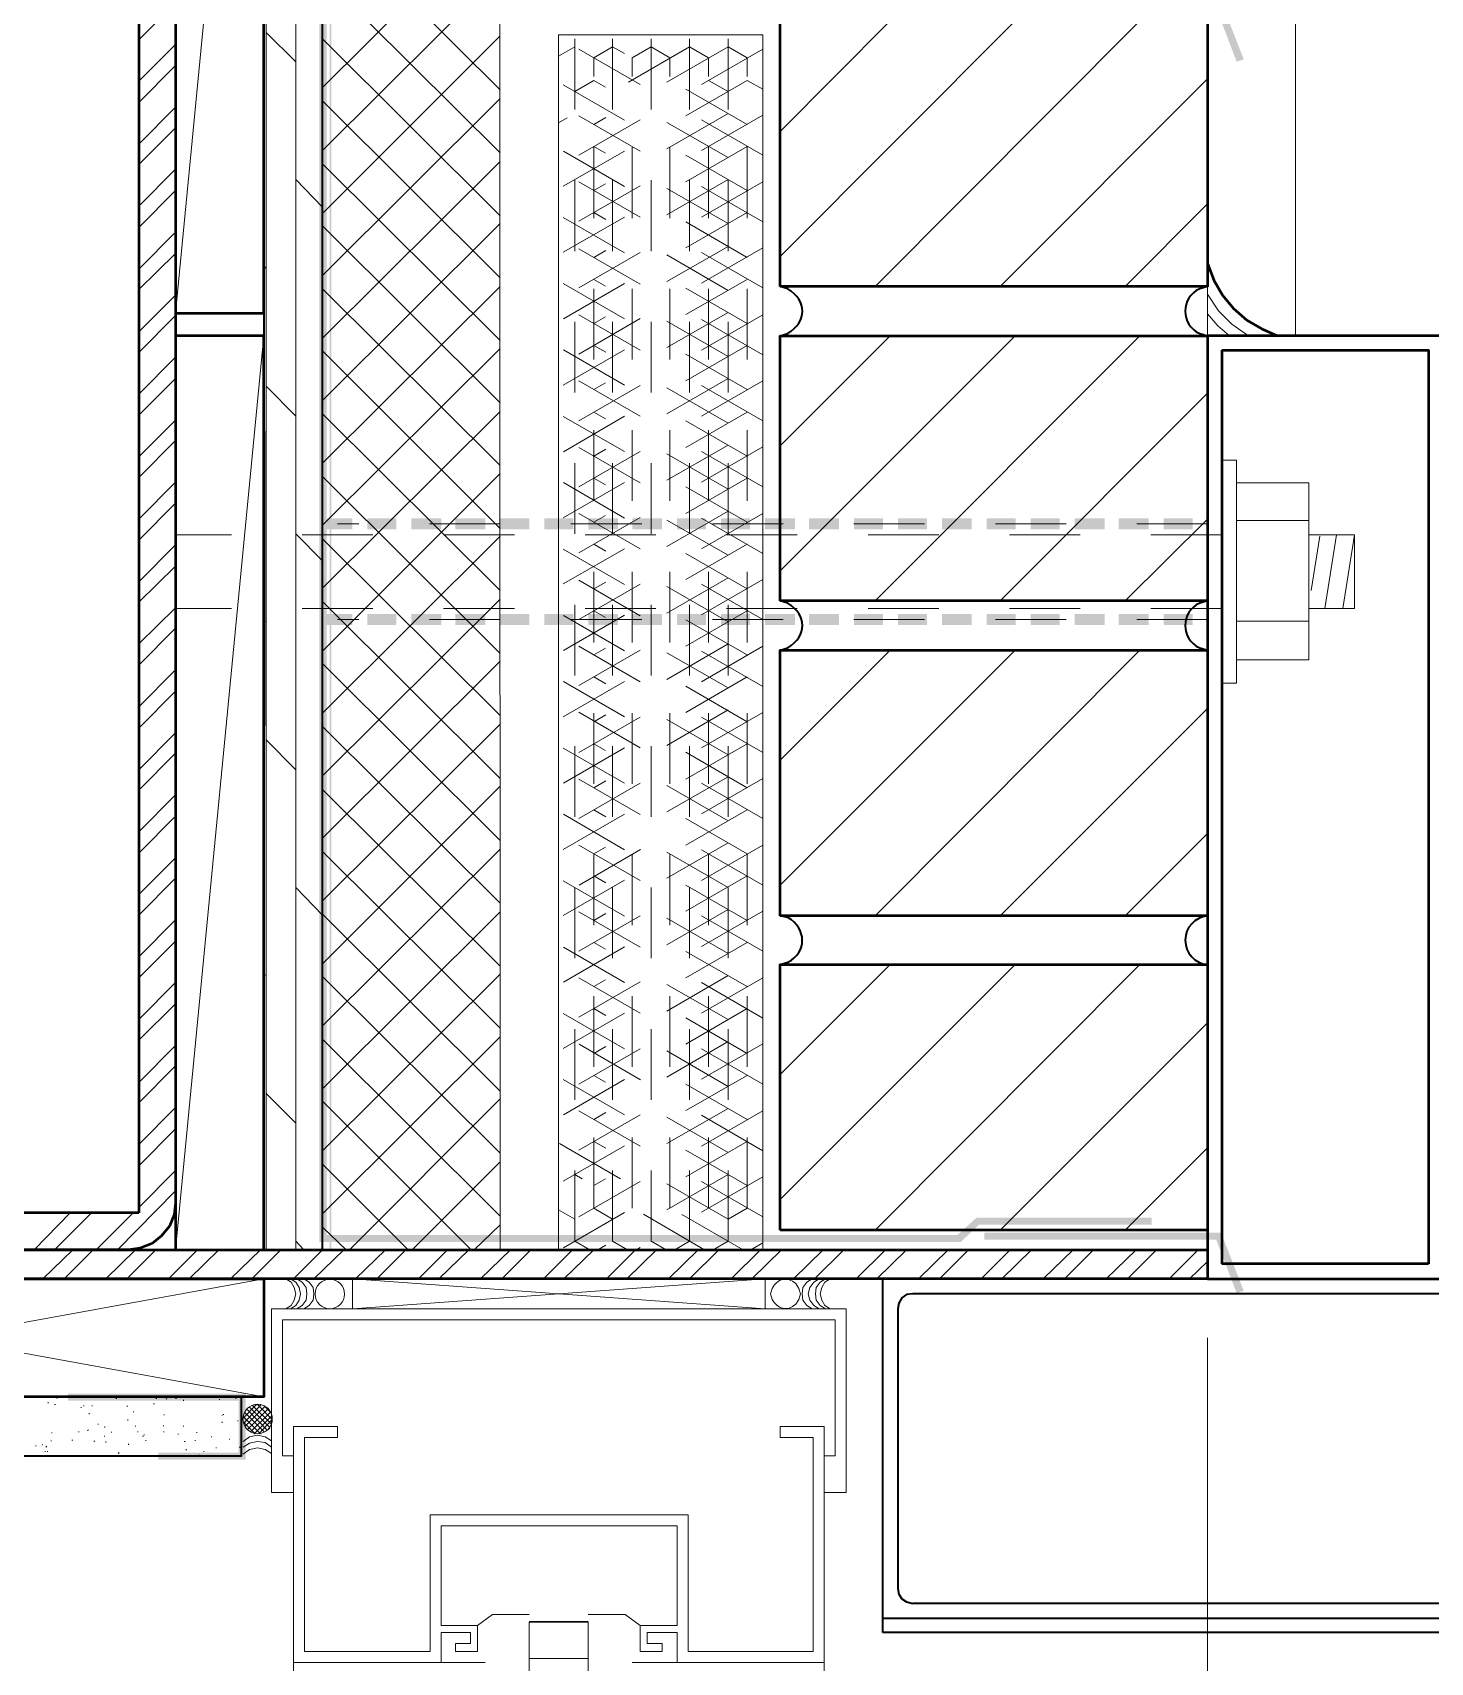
# Model space of a CAD drawing. Header units: inches. Extents: x 5 to 516, y -193 to 129.
# Drawn here: x 83.901 to 85.877, y -168.191 to -165.887 of the extents above; entities that cross this region are included whole.
import ezdxf

# ---------------------------------------------------------------- set-up
doc = ezdxf.new("R2010")
doc.units = ezdxf.units.IN
doc.header["$MEASUREMENT"] = 0
doc.linetypes.add('PDF_IMPORT', pattern=[1, 0.8, -0.2])
doc.layers.add('PDF8_Geometry', color=7, linetype='Continuous')
doc.layers.add('PDF8_Solid Fills', color=7, linetype='Continuous')

msp = doc.modelspace()

# ---------------------------------------------------------------- hatches: boundary and pattern name
at = {"layer": 'PDF8_Solid Fills', "transparency": 33554559}
for points in [[(84.3066262, -165.8557804), (84.3066255, -167.5968932), (85.2132922, -167.5968928), (85.2088485, -167.586892), (84.3166262, -167.5868932), (84.3166262, -165.8557811), (85.2132922, -165.8557811), (85.2088485, -165.8457804), (84.3166255, -165.8457811), (84.3166262, -164.4713358), (84.3066262, -164.4713358), (84.3066262, -165.3913375)], [(84.3210705, -167.6080034), (84.3232927, -167.6080034), (84.3232926, -164.4713364), (84.3210705, -164.4713364)], [(85.247738, -165.8424484), (85.247738, -165.8524484), (85.5744046, -165.8524491), (85.6032938, -165.9280046), (85.6132935, -165.9246706), (85.5810713, -165.8424484)], [(84.311072, -166.5735592), (84.311072, -166.5891147), (84.3532943, -166.5891141), (84.3532943, -166.5735592)], [(84.3744039, -166.5735592), (84.3744039, -166.5891147), (84.415515, -166.5891141), (84.415515, -166.5735592)], [(84.4366259, -166.5735592), (84.4366259, -166.5891147), (84.4788481, -166.5891141), (84.4788481, -166.5735592)], [(84.4988501, -166.5735592), (84.4988501, -166.5891147), (84.5410723, -166.5891141), (84.5410723, -166.5735592)], [(84.562182, -166.5735592), (84.562182, -166.5891147), (84.6032931, -166.5891141), (84.6032931, -166.5735592)], [(84.6244039, -166.5735592), (84.6244039, -166.5891147), (84.6655151, -166.5891141), (84.6655151, -166.5735592)], [(84.6866259, -166.5735592), (84.6866259, -166.5891147), (84.7288481, -166.5891141), (84.7288481, -166.5735592)], [(84.7488501, -166.5735592), (84.7488501, -166.5891147), (84.7910723, -166.5891141), (84.7910723, -166.5735592)], [(84.812182, -166.5735592), (84.812182, -166.5891147), (84.8532931, -166.5891141), (84.8532931, -166.5735592)], [(84.874404, -166.5735592), (84.874404, -166.5891147), (84.9155151, -166.5891141), (84.9155151, -166.5735592)], [(84.9366259, -166.5735592), (84.9366259, -166.5891147), (84.9788481, -166.5891141), (84.9788481, -166.5735592)], [(84.9988501, -166.5735592), (84.9988501, -166.5891147), (85.0410724, -166.5891141), (85.0410724, -166.5735592)], [(85.062182, -166.5735592), (85.062182, -166.5891147), (85.1032931, -166.5891141), (85.1032931, -166.5735592)], [(85.124404, -166.5735592), (85.124404, -166.5891147), (85.1655151, -166.5891141), (85.1655151, -166.5735592)], [(85.1866259, -166.5735592), (85.1866259, -166.5891147), (85.2288482, -166.5891141), (85.2288482, -166.5735592)], [(85.2499601, -166.5735592), (85.2499601, -166.5891147), (85.2910712, -166.5891141), (85.2910712, -166.5735592)], [(85.312182, -166.5735592), (85.312182, -166.5891147), (85.3532932, -166.5891141), (85.3532932, -166.5735592)], [(85.374404, -166.5735592), (85.374404, -166.5891147), (85.4166262, -166.5891141), (85.4166262, -166.5735592)], [(85.436626, -166.5735592), (85.436626, -166.5891147), (85.4788482, -166.5891141), (85.4788482, -166.5735592)], [(85.4999601, -166.5735592), (85.4999601, -166.5891147), (85.5410712, -166.5891141), (85.5410712, -166.5735592)], [(84.311072, -166.709116), (84.311072, -166.7246715), (84.3532943, -166.7246709), (84.3532943, -166.709116)], [(84.3744039, -166.709116), (84.3744039, -166.7246715), (84.415515, -166.7246709), (84.415515, -166.709116)], [(84.4366259, -166.709116), (84.4366259, -166.7246715), (84.4788481, -166.7246709), (84.4788481, -166.709116)], [(84.4988501, -166.709116), (84.4988501, -166.7246715), (84.5410723, -166.7246709), (84.5410723, -166.709116)], [(84.562182, -166.709116), (84.562182, -166.7246715), (84.6032931, -166.7246709), (84.6032931, -166.709116)], [(84.6244039, -166.709116), (84.6244039, -166.7246715), (84.6655151, -166.7246709), (84.6655151, -166.709116)], [(84.6866259, -166.709116), (84.6866259, -166.7246715), (84.7288481, -166.7246709), (84.7288481, -166.709116)], [(84.7488501, -166.709116), (84.7488501, -166.7246715), (84.7910723, -166.7246709), (84.7910723, -166.709116)], [(84.812182, -166.709116), (84.812182, -166.7246715), (84.8532931, -166.7246709), (84.8532931, -166.709116)], [(84.874404, -166.709116), (84.874404, -166.7246715), (84.9155151, -166.7246709), (84.9155151, -166.709116)], [(84.9366259, -166.709116), (84.9366259, -166.7246715), (84.9788481, -166.7246709), (84.9788481, -166.709116)], [(84.9988501, -166.709116), (84.9988501, -166.7246715), (85.0410724, -166.7246709), (85.0410724, -166.709116)], [(85.062182, -166.709116), (85.062182, -166.7246715), (85.1032931, -166.7246709), (85.1032931, -166.709116)], [(85.124404, -166.709116), (85.124404, -166.7246715), (85.1655151, -166.7246709), (85.1655151, -166.709116)], [(85.1866259, -166.709116), (85.1866259, -166.7246715), (85.2288482, -166.7246709), (85.2288482, -166.709116)], [(85.2499601, -166.709116), (85.2499601, -166.7246715), (85.2910712, -166.7246709), (85.2910712, -166.709116)], [(85.312182, -166.709116), (85.312182, -166.7246715), (85.3532932, -166.7246709), (85.3532932, -166.709116)], [(85.374404, -166.709116), (85.374404, -166.7246715), (85.4166262, -166.7246709), (85.4166262, -166.709116)], [(85.436626, -166.709116), (85.436626, -166.7246715), (85.4788482, -166.7246709), (85.4788482, -166.709116)], [(85.4999601, -166.709116), (85.4999601, -166.7246715), (85.5410712, -166.7246709), (85.5410712, -166.709116)], [(85.2088495, -167.586892), (85.213294, -167.596892), (85.2388493, -167.5724483), (85.4832929, -167.5624486), (85.2355162, -167.5624476)], [(85.5810713, -167.58356), (85.5744046, -167.59356), (85.6032938, -167.669114), (85.6132935, -167.6657822)], [(83.9510708, -167.8113364), (83.9510708, -167.8213364), (84.192182, -167.8213371), (84.1921823, -167.8946705), (84.078849, -167.8946697), (84.0788497, -167.9046705), (84.202183, -167.9046697), (84.202182, -167.8113364)]]:
    msp.add_hatch(color=256, dxfattribs=at).paths.add_polyline_path(points)

# ---------------------------------------------------------------- linework, layer by layer
at = {"layer": 'PDF8_Geometry', "lineweight": 35}
for points in [[(84.2277387, -164.4713364), (84.2277387, -167.6080034), (84.311072, -167.6080034), (84.311072, -164.4713364)], [(84.9688484, -166.2491139), (84.9577373, -166.2457805)], [(85.5621821, -166.2457823), (85.551071, -166.2491156)], [(84.9577373, -166.3157805), (84.9688484, -166.3124472)], [(85.551071, -166.3124489), (85.5621821, -166.3157823)], [(84.9688484, -166.6935584), (84.9577373, -166.690225)], [(85.5621821, -166.6902267), (85.551071, -166.6935601)], [(84.9577373, -166.760225), (84.9688484, -166.7568917)], [(85.551071, -166.7568934), (85.5621821, -166.7602267)], [(84.9688484, -167.1380028), (84.9577373, -167.1357806)], [(84.9577373, -167.2046695), (84.9688484, -167.2013362)], [(85.1032926, -168.149114), (85.1032926, -167.649114), (85.8955149, -167.649114), (85.8955149, -167.6702251)], [(85.8955154, -167.6702254), (85.1455154, -167.6702254), (85.1366265, -167.6713365), (85.1299598, -167.6757809), (85.1255154, -167.6835587), (85.1244043, -167.6913365)], [(85.124404, -167.6913368), (85.124404, -168.0868924)], [(85.124404, -168.0868921), (85.1255151, -168.0946698), (85.1299595, -168.1013365), (85.1366262, -168.105781), (85.1455151, -168.1080032)], [(85.8955154, -168.1291146), (85.8955154, -168.1080035), (85.1455154, -168.1080035)], [(88.0932944, -168.1491148), (88.0932944, -168.1291148), (85.103294, -168.1291148)], [(88.0932944, -168.149114), (85.103294, -168.149114)]]:
    msp.add_lwpolyline(points, dxfattribs=at)
at = {"layer": 'PDF8_Geometry', "lineweight": 15}
for points in [[(84.2310708, -167.6080034), (84.2310708, -164.4713364)], [(84.2732935, -167.6080034), (84.2732935, -164.4713364)], [(84.311072, -164.4713364), (84.311072, -167.6080034), (84.5621832, -167.6080034), (84.561072, -164.4713364)], [(84.2277387, -164.9913379), (84.1032942, -166.2835602)], [(84.562182, -165.9680045), (84.3110709, -165.7180044)], [(84.311072, -165.9646701), (84.5621832, -165.7146701)], [(84.311072, -166.0535599), (84.5621832, -165.8035599)], [(84.562182, -166.056892), (84.3110709, -165.806892)], [(84.0510713, -165.8968917), (84.1032935, -165.8446695)], [(84.9577373, -166.0268921), (85.1132929, -165.8702254)], [(84.9577373, -166.2035595), (85.2899596, -165.8702261)], [(85.0921819, -166.2457823), (85.4666264, -165.8702267)], [(84.2732935, -165.9280038), (84.2310713, -165.8868927)], [(84.562182, -166.1457818), (84.3110709, -165.8957818)], [(84.311072, -166.1424475), (84.5621832, -165.8913363)], [(84.0510713, -165.9557816), (84.1032935, -165.9035594)], [(84.6677366, -165.9068924), (84.6444033, -165.9202258)], [(84.7210723, -165.9068924), (84.6944057, -165.922448)], [(84.7755157, -165.9068924), (84.748849, -165.922448)], [(84.8021813, -165.9224474), (84.7755146, -165.9068918)], [(84.8566269, -165.9224474), (84.8299602, -165.9068918)], [(84.9110725, -165.9224474), (84.8844059, -165.9068918)], [(84.0510713, -165.9857815), (84.1032935, -165.9335593)], [(84.6944045, -165.9546694), (84.6677378, -165.970225)], [(84.8844047, -165.9702266), (84.8566269, -165.954671)], [(84.9332938, -165.9668923), (84.9110716, -165.95467)], [(85.2688493, -166.2457823), (85.5621827, -165.9524489)], [(84.562182, -166.2335594), (84.3110709, -165.9835594)], [(84.311072, -166.2302251), (84.5621832, -165.9802251)], [(84.0510713, -166.0446691), (84.1032935, -165.9924469)], [(84.0510713, -166.0735591), (84.1032935, -166.0213369)], [(84.0510713, -166.1324467), (84.1032935, -166.0802245)], [(84.562182, -166.3224469), (84.3110709, -166.0724469)], [(84.311072, -166.3191149), (84.5621832, -166.0691149)], [(84.311072, -166.1335589), (84.2732942, -166.0946701)], [(84.0510713, -166.1624489), (84.1032935, -166.1102267)], [(85.4455145, -166.2457823), (85.5621812, -166.1291156)], [(84.0510713, -166.2213365), (84.1032935, -166.1691143)], [(84.562182, -166.4102245), (84.3110709, -166.1602245)], [(84.311072, -166.4068925), (84.5621832, -166.1568925)], [(84.0510713, -166.2502265), (84.1032935, -166.1991154)], [(84.2310708, -166.2202266), (84.2277374, -166.2168933)], [(84.0510713, -166.3102263), (84.1032935, -166.2580041)], [(84.562182, -166.4991143), (84.3110709, -166.2491143)], [(84.311072, -166.4957823), (84.5621832, -166.2457823)], [(85.5621821, -166.2568929), (85.5777376, -166.2802263), (85.5966265, -166.2991151), (85.6199598, -166.3157818)], [(84.0510713, -166.3391141), (84.1032935, -166.2868918)], [(85.5621821, -166.2846707), (85.5766265, -166.3013374), (85.5932932, -166.3157818)], [(84.2277387, -166.3157805), (84.1032942, -167.6080029)], [(84.311072, -166.5835599), (84.5621832, -166.3335599)], [(84.9577373, -166.4713366), (85.1132929, -166.315781)], [(84.9577373, -166.648004), (85.2899596, -166.3157817)], [(85.0921819, -166.6902267), (85.4666264, -166.3157823)], [(84.0510713, -166.398004), (84.1032935, -166.3457817)], [(84.562182, -166.5880041), (84.3110709, -166.336893)], [(84.0510713, -166.4280039), (84.1032935, -166.3757816)], [(84.2732935, -166.4291138), (84.2310713, -166.3868916)], [(85.2688493, -166.6902267), (85.5621827, -166.3968934)], [(84.562182, -166.6757818), (84.3110709, -166.4257817)], [(84.311072, -166.6724474), (84.5621832, -166.4224474)], [(84.0510713, -166.4868938), (84.1032935, -166.4346715)], [(84.0510713, -166.5157815), (84.1032935, -166.4635592)], [(85.5821835, -166.8068921), (85.6032946, -166.8068921), (85.6032946, -166.4913365), (85.5821835, -166.4913365)], [(84.562182, -166.7646716), (84.3110709, -166.5146715)], [(84.311072, -166.7613372), (84.5621832, -166.5102261)], [(84.0510713, -166.5746714), (84.1032935, -166.5224491)], [(85.6032926, -166.5235601), (85.7055149, -166.5235601)], [(85.7055152, -166.5235601), (85.7055152, -166.7735601)], [(84.0510713, -166.604669), (84.1032935, -166.5524468)], [(85.4455145, -166.6902267), (85.5621812, -166.5746712)], [(85.6032926, -166.5768912), (85.7055149, -166.5768912)], [(84.0510713, -166.6635589), (84.1032935, -166.6113367)], [(84.311072, -166.633559), (84.2732942, -166.5957812)], [(84.562182, -166.8524492), (84.3110709, -166.6024491)], [(84.311072, -166.8491148), (84.5621832, -166.5991148)], [(85.7055152, -166.5968927), (85.7699597, -166.5968927), (85.7055152, -166.5968927)], [(85.7210724, -166.5991148), (85.7088502, -166.6757815)], [(85.7444059, -166.5968927), (85.7277393, -166.7013371)], [(85.7699593, -166.7013374), (85.7699593, -166.5968929), (85.7532926, -166.7013374)], [(85.7532945, -166.7013374), (85.7699611, -166.5968929), (85.7699611, -166.7013374)], [(84.0510713, -166.6924489), (84.1032935, -166.6413378)], [(84.0510713, -166.7513365), (84.1032935, -166.7002254)], [(84.562182, -166.9413367), (84.3110709, -166.6913367)], [(84.311072, -166.9380024), (84.5621832, -166.6880023)], [(85.7055152, -166.7013374), (85.7699597, -166.7013374), (85.7055152, -166.7013374)], [(84.2310708, -166.7202267), (84.2277374, -166.7180044)], [(85.6032926, -166.7191145), (85.7055149, -166.7191145)], [(84.0510713, -166.7813364), (84.1032935, -166.7291142)], [(84.9577373, -166.915781), (85.1132929, -166.7602255)], [(84.9577373, -167.0924485), (85.2899596, -166.7602262)], [(85.0921819, -167.1357812), (85.4666264, -166.7602256)], [(84.0510713, -166.8402263), (84.1032935, -166.7880041)], [(84.562182, -167.0291143), (84.3110709, -166.7791143)], [(84.311072, -167.0257822), (84.5621832, -166.7757822)], [(85.6032926, -166.7735601), (85.7055149, -166.7735601)], [(84.0510713, -166.8702262), (84.1032935, -166.818004)], [(84.311072, -167.1146698), (84.5621832, -166.8646698)], [(85.2688493, -167.1357812), (85.5621827, -166.8424478)], [(84.0510713, -166.9291138), (84.1032935, -166.8768916)], [(84.2732935, -166.9291138), (84.2310713, -166.8868916)], [(84.562182, -167.1180041), (84.3110709, -166.8680041)], [(84.0510713, -166.9580038), (84.1032935, -166.9057816)], [(84.562182, -167.2068916), (84.3110709, -166.9568916)], [(84.311072, -167.2035596), (84.5621832, -166.9524484)], [(84.0510713, -167.0168914), (84.1032935, -166.9646692)], [(84.0510713, -167.0468936), (84.1032935, -166.9946714)], [(85.4455145, -167.1357812), (85.5621812, -167.0191145)], [(84.562182, -167.2946692), (84.3110709, -167.0446692)], [(84.311072, -167.2913372), (84.5621832, -167.0413372)], [(84.0510713, -167.1057812), (84.1032935, -167.053559)], [(84.0510713, -167.1346712), (84.1032935, -167.082449)], [(84.311072, -167.1346712), (84.2732942, -167.0957823)], [(84.0510713, -167.1935588), (84.1032935, -167.1413366)], [(84.562182, -167.383559), (84.3110709, -167.133559)], [(84.311072, -167.380227), (84.5621832, -167.130227)], [(84.0510713, -167.2235588), (84.1032935, -167.1713365)], [(84.9577373, -167.3602255), (85.1132929, -167.20467)], [(84.9577373, -167.5368929), (85.2899596, -167.2046707)], [(85.0921819, -167.5802256), (85.4666264, -167.20467)], [(84.0510713, -167.2824486), (84.1032935, -167.2302264)], [(84.2310708, -167.2202267), (84.2277374, -167.2180045)], [(84.562182, -167.4713366), (84.3110709, -167.2213366)], [(84.311072, -167.4680046), (84.5621832, -167.2180046)], [(84.0510713, -167.3113364), (84.1032935, -167.2602252)], [(85.2688493, -167.5802256), (85.5621827, -167.2868923)], [(84.0510713, -167.3713362), (84.1032935, -167.319114)], [(84.562182, -167.5602264), (84.3110709, -167.3102264)], [(84.311072, -167.5568921), (84.5621832, -167.3068921)], [(84.0510713, -167.4002262), (84.1032935, -167.3480039)], [(84.2732935, -167.4291139), (84.2310713, -167.3868917)], [(84.3488483, -167.6080034), (84.5621816, -167.3946701)], [(84.0510713, -167.4591161), (84.1032935, -167.4068938)], [(84.5210714, -167.6080034), (84.3110714, -167.3980034)], [(84.0510713, -167.4891137), (84.1032935, -167.4368915)], [(85.4455145, -167.5802256), (85.5621812, -167.463559)], [(84.4321816, -167.6080034), (84.3110705, -167.4868923)], [(84.4377381, -167.6080034), (84.5621825, -167.483559)], [(84.0510713, -167.5480036), (84.1032935, -167.4957814)], [(84.0210714, -167.6080034), (84.1032936, -167.5246701)], [(83.9032939, -167.6080034), (83.954405, -167.5557812)], [(83.9321816, -167.6080034), (83.9844038, -167.5557812)], [(83.9910715, -167.6080034), (84.0432937, -167.5557812)], [(84.6677366, -167.5646707), (84.6444033, -167.5513374)], [(84.7210723, -167.5646707), (84.6944057, -167.5491152)], [(84.9110725, -167.5491135), (84.8844059, -167.5646691)], [(84.344404, -167.6080034), (84.3110707, -167.5757812)], [(84.5255157, -167.6080034), (84.5621823, -167.5724479)], [(84.2844042, -167.6080034), (84.2732931, -167.5957812)], [(84.6888503, -167.6080034), (84.6677392, -167.5957812)], [(84.7421815, -167.6080034), (84.7210703, -167.5957812)], [(84.7966271, -167.6080034), (84.775516, -167.5957812)], [(84.8299591, -167.5957806), (84.8088479, -167.6080028)], [(84.8844047, -167.5957806), (84.8632936, -167.6080028)], [(84.9332938, -167.598005), (84.9166272, -167.608005)], [(83.9155167, -167.649114), (83.9577389, -167.6080029)], [(83.9455144, -167.649114), (83.9866255, -167.6080029)], [(84.0044043, -167.649114), (84.0466265, -167.6080029)], [(84.0344042, -167.649114), (84.0755153, -167.6080029)], [(84.0932941, -167.649114), (84.1344052, -167.6080029)], [(84.1221818, -167.649114), (84.164404, -167.6080029)], [(84.1810717, -167.649114), (84.2232939, -167.6080029)], [(84.2110716, -167.649114), (84.2521827, -167.6080029)], [(84.2699592, -167.649114), (84.3110703, -167.6080029)], [(84.2988492, -167.649114), (84.3410714, -167.6080029)], [(84.3577368, -167.649114), (84.399959, -167.6080029)], [(84.387739, -167.649114), (84.4288501, -167.6080029)], [(84.4466266, -167.649114), (84.4877377, -167.6080029)], [(84.4755166, -167.649114), (84.5177388, -167.6080029)], [(84.5344042, -167.649114), (84.5766264, -167.6080029)], [(84.5644041, -167.649114), (84.6055152, -167.6080029)], [(84.623294, -167.649114), (84.6644051, -167.6080029)], [(84.6521817, -167.649114), (84.6944039, -167.6080029)], [(84.7121815, -167.649114), (84.7532927, -167.6080029)], [(84.7410715, -167.649114), (84.7832937, -167.6080029)], [(84.7999614, -167.649114), (84.8421836, -167.6080029)], [(84.8299591, -167.649114), (84.8710702, -167.6080029)], [(84.8888489, -167.649114), (84.9299601, -167.6080029)], [(84.9177367, -167.649114), (84.9599589, -167.6080029)], [(84.9766266, -167.649114), (85.0188488, -167.6080029)], [(85.0066265, -167.649114), (85.0477376, -167.6080029)], [(85.0655164, -167.649114), (85.1066275, -167.6080029)], [(85.0944041, -167.649114), (85.1366263, -167.6080029)], [(85.153294, -167.649114), (85.1955162, -167.6080029)], [(85.1832939, -167.649114), (85.224405, -167.6080029)], [(85.2421815, -167.649114), (85.2832926, -167.6080029)], [(85.2710715, -167.649114), (85.3132937, -167.6080029)], [(85.3299591, -167.649114), (85.3721813, -167.6080029)], [(85.3599613, -167.649114), (85.4010724, -167.6080029)], [(85.4188489, -167.649114), (85.4610711, -167.6080029)], [(85.4488488, -167.649114), (85.4899599, -167.6080029)], [(85.5077387, -167.649114), (85.5488498, -167.6080029)], [(85.5366264, -167.649114), (85.562182, -167.6246695)], [(84.2277387, -167.8157807), (83.3110719, -167.649114)], [(84.2277387, -167.649114), (83.3110719, -167.8157807)], [(84.2588485, -167.6913368), (84.2666263, -167.6868923), (84.2710708, -167.6791145), (84.273293, -167.6702256), (84.2710708, -167.6613368), (84.2666263, -167.653559), (84.2588485, -167.6491145)], [(84.2655149, -167.6913368), (84.2732927, -167.6868923), (84.2777372, -167.6791145), (84.2799594, -167.6702256), (84.2777372, -167.6613368), (84.2732927, -167.653559), (84.2655149, -167.6491145)], [(84.2744035, -167.6913368), (84.2821812, -167.6868923), (84.2877368, -167.6791145), (84.2888479, -167.6702256), (84.2877368, -167.6613368), (84.2821812, -167.653559), (84.2744035, -167.6491145)], [(84.2844042, -167.6913368), (84.292182, -167.6868923), (84.2977375, -167.6791145), (84.2988486, -167.6702256), (84.2977375, -167.6613368), (84.292182, -167.653559), (84.2844042, -167.6491145)], [(84.9366259, -167.649114), (84.9366259, -167.6913362), (84.3532925, -167.649114), (84.9366259, -167.649114), (84.3532925, -167.6913362), (84.3532925, -167.649114)], [(84.7088495, -167.649114), (84.7921828, -167.649114)], [(84.9466273, -167.6624476), (84.9444051, -167.6702254), (84.9466273, -167.6780031)], [(84.9799606, -167.6846698), (84.9844051, -167.6780031), (84.9866273, -167.6702254), (84.9844051, -167.6624476), (84.9799606, -167.6557809)], [(85.0032944, -167.649114), (84.9955166, -167.6535584), (84.9899611, -167.6613362), (84.98885, -167.6702251), (84.9899611, -167.679114), (84.9955166, -167.6868918), (85.0032944, -167.6913362)], [(85.0132929, -167.649114), (85.0055151, -167.6535584), (84.9999595, -167.6613362), (84.9977373, -167.6702251), (84.9999595, -167.679114), (85.0055151, -167.6868918), (85.0132929, -167.6913362)], [(85.0221836, -167.649114), (85.0144059, -167.6535584), (85.0088503, -167.6613362), (85.0077392, -167.6702251), (85.0088503, -167.679114), (85.0144059, -167.6868918), (85.0221836, -167.6913362)], [(85.0288478, -167.649114), (85.02107, -167.6535584), (85.0166256, -167.6613362), (85.0144033, -167.6702251), (85.0166256, -167.679114), (85.02107, -167.6868918), (85.0288478, -167.6913362)], [(84.2388493, -167.6913368), (85.0510717, -167.6913368)], [(84.2388493, -167.9513375), (84.2388493, -167.6913375)], [(84.3532925, -167.6913368), (84.9366259, -167.6913368)], [(85.0510714, -167.9513375), (85.0510714, -167.6913375)], [(84.2699592, -167.899114), (84.2544036, -167.899114), (84.2544036, -167.7068918)], [(84.2544043, -167.7068917), (85.0355154, -167.7068917)], [(85.0199593, -167.899114), (85.0355148, -167.899114), (85.0355148, -167.7068918)], [(83.923293, -167.8235593), (83.923293, -167.8246704)], [(83.9332938, -167.8268913), (83.9321827, -167.8268913)], [(83.9355159, -167.8180028), (83.9355159, -167.8168917)], [(83.9699601, -167.8302257), (83.9699601, -167.8313368)], [(83.9732921, -167.8280035), (83.9732921, -167.8291146)], [(83.985515, -167.8280035), (83.985515, -167.8291146)], [(84.0199592, -167.8180028), (84.0188481, -167.8180028)], [(84.0344042, -167.8291157), (84.0355153, -167.8291157)], [(84.0732926, -167.8257814), (84.0721815, -167.8257814)], [(84.0755147, -167.8180028), (84.0766258, -167.8180028)], [(84.0910719, -167.8180028), (84.0899608, -167.8191139)], [(84.1044047, -167.8180028), (84.1032936, -167.8180028)], [(84.1144054, -167.8213371), (84.1144054, -167.820226)], [(84.1655167, -167.819115), (84.1655167, -167.8202261)], [(84.1888502, -167.8180028), (84.1877391, -167.8180028)], [(84.1955144, -167.8235593), (84.1955144, -167.8246704)], [(84.217738, -167.8268913), (84.1988491, -167.8457802)], [(84.2244044, -167.8268913), (84.1999599, -167.8524469)], [(84.2299608, -167.8291157), (84.2010719, -167.8580046)], [(84.2344051, -167.8324478), (84.2044051, -167.8624478)], [(84.2077372, -167.8302257), (84.2366261, -167.8591145)], [(84.2121815, -167.8280035), (84.2388482, -167.8546702)], [(84.2188479, -167.8268913), (84.239959, -167.8480024)], [(84.2277387, -167.8280035), (84.2388498, -167.8391146)], [(83.9810707, -167.8391142), (83.9810707, -167.8402253)], [(83.9944058, -167.8546691), (83.9932947, -167.8546691)], [(84.0355164, -167.8491149), (84.0355164, -167.8480038)], [(84.0432927, -167.8368921), (84.0444038, -167.8368921)], [(84.0877376, -167.8413363), (84.0866265, -167.8413363)], [(84.1688488, -167.8424485), (84.1688488, -167.8413374)], [(84.1688488, -167.851337), (84.1688488, -167.8524482)], [(84.1710709, -167.8402264), (84.1710709, -167.8413375)], [(84.1910701, -167.8502248), (84.1910701, -167.8491137)], [(84.1988487, -167.8435584), (84.2232932, -167.8680029)], [(84.1988487, -167.851337), (84.2155154, -167.8680037)], [(84.2010708, -167.8380042), (84.2288486, -167.865782)], [(84.2044052, -167.83356), (84.2332941, -167.86356)], [(84.2377372, -167.8368921), (84.2088483, -167.8657809)], [(84.2399593, -167.8424485), (84.2144037, -167.8680041)], [(84.2399593, -167.848005), (84.2210704, -167.868005)], [(83.9266274, -167.8780026), (83.9277385, -167.8780026)], [(83.9277373, -167.866892), (83.9288484, -167.866892)], [(83.9566273, -167.8768927), (83.9577384, -167.8768927)], [(83.966628, -167.8646698), (83.966628, -167.8657809)], [(83.9799608, -167.8624477), (83.9788497, -167.8635588)], [(83.9877371, -167.8780026), (83.9888482, -167.8791137)], [(84.0032943, -167.8713362), (84.0021832, -167.8713362)], [(84.0032943, -167.8591156), (84.0032943, -167.8580045)], [(84.0121828, -167.865782), (84.013294, -167.865782)], [(84.046627, -167.8580034), (84.046627, -167.8568923)], [(84.0499613, -167.865782), (84.0499613, -167.8646709)], [(84.0577377, -167.8713362), (84.0566266, -167.8713362)], [(84.0588499, -167.8691141), (84.0588499, -167.8702252)], [(84.061072, -167.8780026), (84.061072, -167.8768915)], [(84.0866277, -167.8568935), (84.0855165, -167.8568935)], [(84.0866277, -167.865782), (84.0866277, -167.8646709)], [(84.1066268, -167.8691141), (84.1066268, -167.868003)], [(84.1144054, -167.8580034), (84.1144054, -167.8568923)], [(84.1310703, -167.8768927), (84.1310703, -167.8780038)], [(84.1332947, -167.865782), (84.1332947, -167.8668931)], [(84.1544038, -167.8724484), (84.1532927, -167.8724484)], [(84.1799595, -167.8757828), (84.1788483, -167.8757828)], [(84.2388493, -167.8780026), (84.2299605, -167.8724471), (84.2188493, -167.8702248), (84.2077382, -167.8724471), (84.1988493, -167.8791137)], [(84.2366272, -167.8602256), (84.2321828, -167.8635589)], [(84.2699592, -167.8580034), (84.3321814, -167.8580034)], [(84.5410706, -168.1913368), (84.2699595, -168.1913368), (84.2699595, -167.8580034)], [(84.4632942, -168.1757806), (84.2855164, -168.1757806), (84.2855164, -167.8735584), (84.3321831, -167.8735584)], [(84.3321834, -167.8735584), (84.3321834, -167.8580028)], [(84.7488481, -168.1913368), (85.0199593, -168.1913368), (85.0199593, -167.8580034), (84.957737, -167.8580034), (84.957737, -167.873559)], [(84.8277392, -167.9824485), (84.8277392, -168.1757819), (85.0044059, -168.1757819), (85.0044059, -167.8735596)], [(84.9577373, -167.8735584), (85.004404, -167.8735584)], [(83.905516, -167.8846713), (83.905516, -167.8857824)], [(83.9155167, -167.8835591), (83.9144056, -167.8835591)], [(83.9188488, -167.8924476), (83.9188488, -167.8935587)], [(83.9210709, -167.8857812), (83.9199598, -167.8868923)], [(83.9221831, -167.8924476), (83.9221831, -167.8935587)], [(84.0044043, -167.8791148), (84.0044043, -167.8802259)], [(84.0232935, -167.8946697), (84.0221824, -167.8957809)], [(84.0366263, -167.8824469), (84.0366263, -167.883558)], [(84.1155154, -167.8791148), (84.1166265, -167.8791148)], [(84.1177375, -167.8902255), (84.1188486, -167.8913366)], [(84.1366268, -167.8980041), (84.1366268, -167.8991152)], [(84.1432932, -167.8924476), (84.1432932, -167.8935587)], [(84.1610725, -167.8880033), (84.1599614, -167.8880033)], [(84.1932945, -167.8868934), (84.1944056, -167.8868934)], [(84.2388493, -167.8868934), (84.2299605, -167.8802267), (84.2188493, -167.8791156), (84.2077382, -167.8813379), (84.1988493, -167.8868934)], [(84.2388493, -167.8957819), (84.2299605, -167.8902264), (84.2188493, -167.8880042), (84.2077382, -167.8902264), (84.1988493, -167.8968931)], [(84.2699592, -167.9513375), (84.2388481, -167.9513375)], [(85.0199593, -167.9513375), (85.0510704, -167.9513375)], [(84.4632937, -167.9824473), (84.8277382, -167.9824473)], [(84.4632937, -168.1757819), (84.4632937, -167.9824485)], [(84.4788486, -168.1391156), (84.4788486, -167.9980044)], [(84.4788486, -167.9980045), (84.812182, -167.9980045)], [(84.7599598, -168.1757822), (84.7599598, -168.1391156), (84.812182, -168.1391156), (84.812182, -167.9980044)], [(84.5299602, -168.1391139), (84.5510713, -168.1235584), (84.6032936, -168.1235584)], [(84.6866259, -168.1235584), (84.7388481, -168.1235584)], [(84.7388494, -168.1235584), (84.7599605, -168.1391139)], [(84.4988481, -168.1757823), (84.4988481, -168.1646712), (84.5199592, -168.1646712), (84.5199592, -168.1491157), (84.4788481, -168.1491157)], [(84.4788486, -168.1913368), (84.4788486, -168.1491146)], [(84.5299599, -168.1757819), (84.5299599, -168.1391152), (84.4788488, -168.1391152)], [(84.6032926, -168.1335591), (84.6866259, -168.1335591)], [(84.6032926, -168.5757815), (84.6032926, -168.1346703)], [(84.6032926, -168.1346713), (84.6866259, -168.1346713), (84.6866259, -168.5757824)], [(84.812182, -168.149114), (84.7699598, -168.149114), (84.7699598, -168.1646696)], [(84.812182, -168.1913368), (84.812182, -168.1491146)], [(84.4988501, -168.1757819), (84.5299612, -168.1757819)], [(84.7599595, -168.1757819), (84.7910706, -168.1757819), (84.7910706, -168.1646708), (84.7699595, -168.1646708)], [(84.2699592, -168.1902269), (84.2699592, -168.5757824)], [(84.6032926, -168.1857826), (84.6866259, -168.1857826)], [(85.0199593, -168.1902269), (85.0199593, -168.5757824)]]:
    msp.add_lwpolyline(points, dxfattribs=at)
at = {"layer": 'PDF8_Geometry', "lineweight": 9}
msp.add_lwpolyline([(85.5621821, -164.4713364), (85.5621821, -166.315781), (85.6866265, -166.315781), (85.6866265, -164.4713364)], dxfattribs=at)
at = {"layer": 'PDF8_Geometry', "lineweight": 50}
for points in [[(84.0366258, -164.9913374), (84.0532925, -164.9935597), (84.0699592, -165.0002263), (84.0832925, -165.0113374), (84.0944036, -165.0246708), (84.1010703, -165.0413374), (84.1032925, -165.0580041), (84.1032925, -167.5413378)], [(84.0510713, -165.0435591), (84.0510713, -167.5557816)], [(85.5621821, -166.2135602), (85.571071, -166.2368936), (85.5832932, -166.2580047), (85.5988487, -166.2768936), (85.6177376, -166.2935602), (85.6388487, -166.3057824), (85.661071, -166.3157824)], [(85.8955154, -167.6280029), (85.8955154, -167.649114), (85.8955154, -166.3157805), (85.5621821, -166.3157805), (85.5621821, -167.649114), (85.8955154, -167.649114)], [(85.5821818, -166.335782), (85.874404, -166.335782), (85.874404, -167.6280043)], [(85.5821835, -166.335782), (85.5821835, -167.6280043)], [(84.0510713, -167.5557822), (83.488849, -167.5557822)], [(84.103293, -167.5413367), (84.1010707, -167.5580034), (84.0944041, -167.5746701), (84.083293, -167.5880034), (84.0699596, -167.5991145), (84.053293, -167.6057812), (84.0366263, -167.6080034), (83.5032929, -167.6080034)], [(85.874404, -167.6280026), (85.5821818, -167.6280026)]]:
    msp.add_lwpolyline(points, dxfattribs=at)
for points in [[(84.1032925, -164.9913362), (84.1032925, -166.2835585), (84.227737, -166.2835585), (84.227737, -164.9913362)], [(84.9577373, -166.2457817), (84.9577373, -165.8702261), (85.5621818, -165.8702261), (85.5621818, -166.2457817)], [(84.1032925, -166.3157811), (84.1032925, -167.6080034), (84.227737, -167.6080034), (84.227737, -166.3157811)], [(84.9577373, -166.690225), (84.9577373, -166.3157805), (85.5621818, -166.3157805), (85.5621818, -166.690225)], [(84.2277387, -166.8668919), (84.2277387, -166.4502252)], [(84.9577373, -167.1357806), (84.9577373, -166.760225), (85.5621818, -166.760225), (85.5621818, -167.1357806)], [(84.9577373, -167.5802251), (84.9577373, -167.2046695), (85.5621818, -167.2046695), (85.5621818, -167.5802251)], [(83.3110719, -167.649114), (83.3110719, -167.6080029), (85.5621832, -167.6080029), (85.5621832, -167.649114)], [(84.2277387, -167.649114), (84.2277387, -167.8157807), (83.3110719, -167.8157807), (83.3110719, -167.649114)]]:
    msp.add_lwpolyline(points, close=True, dxfattribs=at)
at = {"layer": 'PDF8_Geometry', "lineweight": 15}
for points in [[(84.9332938, -167.6080033), (84.9332938, -165.8902253), (84.6444049, -165.8902253), (84.6444049, -167.6080033)], [(84.2277387, -166.7068923), (84.2277387, -166.7168923)], [(85.5621821, -168.8224474), (85.5621821, -167.7324473)]]:
    msp.add_lwpolyline(points, close=True, dxfattribs=at)
at = {"layer": 'PDF8_Geometry', "linetype": 'PDF_IMPORT', "lineweight": 15, "ltscale": 0.032222}
for points in [[(84.6677366, -167.5957806), (84.6677366, -165.8902258)], [(84.7210723, -167.5957806), (84.7210723, -165.8902258)], [(84.7755157, -167.5957806), (84.7755157, -165.8902258)], [(84.8299591, -167.5957806), (84.8299591, -165.8902258)], [(84.8844047, -167.5957806), (84.8844047, -165.8902258)], [(84.6944045, -167.5491135), (84.6944045, -165.9224472)], [(84.7488501, -167.5491135), (84.7488501, -165.9224472)], [(84.8021813, -167.5491135), (84.8021813, -165.9224472)], [(84.8566269, -167.5491135), (84.8566269, -165.9224472)], [(84.9110725, -167.5491135), (84.9110725, -165.9224472)]]:
    msp.add_lwpolyline(points, dxfattribs=at)
at = {"layer": 'PDF8_Geometry', "linetype": 'PDF_IMPORT', "lineweight": 15, "ltscale": 0.031837}
for points in [[(84.8299591, -165.9068924), (84.6444033, -166.0146698)], [(84.8844047, -165.9068924), (84.6944057, -166.016892)], [(84.9110725, -166.0168914), (84.7210723, -165.9068918)], [(84.9110725, -165.9546694), (84.6444033, -166.1080038)], [(84.9110725, -166.1102254), (84.6444033, -165.9568933)], [(84.8844047, -166.0635584), (84.6944057, -165.954671)], [(84.8844047, -166.0013364), (84.6944057, -166.1102261)], [(84.9110725, -166.0480035), (84.6444033, -166.2013367)], [(84.9110725, -166.2046694), (84.6444033, -166.0502251)], [(84.8844047, -166.1568925), (84.6944057, -166.0480028)], [(84.8844047, -166.0946705), (84.6944057, -166.2046701)], [(84.9110725, -166.1413375), (84.6444033, -166.2957819)], [(84.9110725, -166.2980035), (84.6444033, -166.1446702)], [(84.8844047, -166.2513365), (84.6944057, -166.1413369)], [(84.8844047, -166.1891145), (84.6944057, -166.2980041)], [(84.9110725, -166.2357815), (84.6444033, -166.389116)], [(84.9110725, -166.3913376), (84.6444033, -166.2380031)], [(84.8844047, -166.3446705), (84.6944057, -166.2357809)], [(84.8844047, -166.2824486), (84.6944057, -166.3913382)], [(84.9110725, -166.3291156), (84.6444033, -166.48356)], [(84.9110725, -166.4857816), (84.6444033, -166.3313372)], [(84.8844047, -166.4391145), (84.6944057, -166.329115)], [(84.8844047, -166.3757826), (84.6944057, -166.4857822)], [(84.9110725, -166.4235596), (84.6444033, -166.5768918)], [(84.9110725, -166.5791156), (84.6444033, -166.4257812)], [(84.8844047, -166.5324486), (84.6944057, -166.423559)], [(84.8844047, -166.4702266), (84.6944057, -166.579114)], [(84.9110725, -166.5168914), (84.6444033, -166.6702269)], [(84.9110725, -166.6735596), (84.6444033, -166.5191153)], [(84.8844047, -166.6257827), (84.6944057, -166.516893)], [(84.8844047, -166.5635584), (84.6944057, -166.6735603)], [(84.9110725, -166.6102255), (84.6444033, -166.7646698)], [(84.8844047, -166.7202267), (84.6944057, -166.6102271)], [(84.9110725, -166.7668914), (84.6444033, -166.6135604)], [(84.8844047, -166.6580047), (84.6944057, -166.7668921)], [(84.9110725, -166.7046695), (84.6444033, -166.8580039)], [(84.9110725, -166.8613377), (84.6444033, -166.7068933)], [(84.8844047, -166.8135585), (84.6944057, -166.7046711)], [(84.8844047, -166.7513365), (84.6944057, -166.8613372)], [(84.8844047, -166.9080047), (84.6944057, -166.7980029)], [(84.9110725, -166.8924475), (84.6444033, -167.045782)], [(84.9110725, -167.0480036), (84.6444033, -166.8946714)], [(84.8844047, -167.0013365), (84.6944057, -166.8924492)], [(84.8844047, -166.9391146), (84.6944057, -167.0480042)], [(84.8844047, -167.0324486), (84.6944057, -167.1424482)], [(84.9110725, -167.0791157), (84.6444033, -167.23356)], [(84.9110725, -167.2357816), (84.6444033, -167.0824472)], [(84.8844047, -167.1891146), (84.6944057, -167.0791139)], [(84.8844047, -167.1268926), (84.6944057, -167.2357822)], [(84.9110725, -167.1735597), (84.6444033, -167.3268918)], [(84.9110725, -167.3302256), (84.6444033, -167.1757812)], [(84.8844047, -167.2824486), (84.6944057, -167.173559)], [(84.8844047, -167.2202267), (84.6944057, -167.3302252)], [(84.8844047, -167.3768926), (84.6944057, -167.2668931)], [(84.9110725, -167.3613377), (84.6444033, -167.5146699)], [(84.9110725, -167.5168915), (84.6444033, -167.3635593)], [(84.8844047, -167.4702267), (84.6944057, -167.3613371)], [(84.8844047, -167.4080048), (84.6944057, -167.5168921)], [(84.9055161, -167.6080034), (84.6444033, -167.4568934)], [(84.9110725, -167.4546695), (84.6466255, -167.6080028)], [(84.8844047, -167.5646707), (84.6944057, -167.4546712)], [(84.8844047, -167.5013366), (84.6999612, -167.6080028)]]:
    msp.add_lwpolyline(points, dxfattribs=at)
at = {"layer": 'PDF8_Geometry', "linetype": 'PDF_IMPORT', "lineweight": 15, "ltscale": 0.030872}
for points in [[(84.9332938, -166.0602263), (84.6677378, -165.9068918)], [(84.9332938, -165.9102245), (84.6677378, -166.063559)], [(84.9332938, -166.1546703), (84.6677378, -166.0013358)], [(84.9332938, -166.0035586), (84.6677378, -166.1568931)], [(84.9332938, -166.2480044), (84.6677378, -166.0946699)], [(84.9332938, -166.0980048), (84.6677378, -166.2513371)], [(84.9332938, -166.3424484), (84.6677378, -166.1891139)], [(84.9332938, -166.1913366), (84.6677378, -166.3446712)], [(84.9332938, -166.4357825), (84.6677378, -166.2824479)], [(84.9332938, -166.2857806), (84.6677378, -166.4391152)], [(84.9332938, -166.5291143), (84.6677378, -166.375782)], [(84.9332938, -166.3791147), (84.6677378, -166.532447)], [(84.9332938, -166.6235583), (84.6677378, -166.470226)], [(84.9332938, -166.4724488), (84.6677378, -166.625781)], [(84.9332938, -166.7168923), (84.6677378, -166.5635601)], [(84.9332938, -166.5668928), (84.6677378, -166.720225)], [(84.9332938, -166.8113363), (84.6677378, -166.6580041)], [(84.9332938, -166.6602246), (84.6677378, -166.8135591)], [(84.9332938, -166.8480049), (84.6677378, -167.0013372)], [(84.9332938, -167.0924485), (84.6677378, -166.9391139)], [(84.9332938, -167.2802265), (84.6677378, -167.126892)], [(84.9332938, -167.1291148), (84.6677378, -167.282447)], [(84.9332938, -167.3168928), (84.6677378, -167.4702251)], [(84.9332938, -167.5613364), (84.6677378, -167.4080041)], [(84.9332938, -167.4113368), (84.6677378, -167.5646691)], [(84.8510704, -167.6080034), (84.6677378, -167.5013359)], [(84.9332938, -167.5046709), (84.7544046, -167.6080028)]]:
    msp.add_lwpolyline(points, dxfattribs=at)
at = {"layer": 'PDF8_Geometry', "linetype": 'PDF_IMPORT', "lineweight": 15, "ltscale": 0.042222}
for points in [[(85.5621821, -166.5813378), (84.3321817, -166.5813378)], [(85.5621821, -166.7168923), (84.3321817, -166.7168923)]]:
    msp.add_lwpolyline(points, dxfattribs=at)
at = {"layer": 'PDF8_Geometry', "linetype": 'PDF_IMPORT', "lineweight": 15, "ltscale": 0.093333}
for points in [[(85.5821835, -166.5968927), (84.1032932, -166.5968927)], [(85.5821835, -166.7013374), (84.1032932, -166.7013374)]]:
    msp.add_lwpolyline(points, dxfattribs=at)
at = {"layer": 'PDF8_Geometry', "linetype": 'PDF_IMPORT', "lineweight": 15, "ltscale": 0.031447}
for points in [[(84.9332938, -166.9046704), (84.6677378, -166.7513359)], [(84.9332938, -166.7546708), (84.6677378, -166.9080031)], [(84.9332938, -166.9980045), (84.6677378, -166.844671)], [(84.9332938, -166.9413367), (84.6677378, -167.0957823)], [(84.9332938, -167.1857825), (84.6677378, -167.032448)], [(84.9332938, -167.0357807), (84.6677378, -167.1891152)], [(84.9332938, -167.3735583), (84.6677378, -167.2202261)], [(84.9332938, -167.2235588), (84.6677378, -167.3768933)], [(84.9332938, -167.4680046), (84.6677378, -167.3135589)]]:
    msp.add_lwpolyline(points, dxfattribs=at)
at = {"layer": 'PDF8_Geometry', "linetype": 'PDF_IMPORT', "lineweight": 15, "ltscale": 0.032394}
for points in [[(84.9110725, -166.7980035), (84.6444033, -166.9524479)], [(84.9110725, -166.9546695), (84.6444033, -166.8002251)], [(84.8844047, -166.8446706), (84.6944057, -166.9546701)], [(84.9110725, -166.9857816), (84.6444033, -167.1391149)], [(84.9110725, -167.1424476), (84.6444033, -166.9880032)], [(84.8844047, -167.0957805), (84.6944057, -166.985781)], [(84.9110725, -167.2668915), (84.6444033, -167.4213381)], [(84.9110725, -167.4235597), (84.6444033, -167.2702264)], [(84.8844047, -167.3135585), (84.6944057, -167.4235603)]]:
    msp.add_lwpolyline(points, dxfattribs=at)
at = {"layer": 'PDF8_Geometry', "lineweight": 35}
msp.add_lwpolyline([(83.2277386, -167.8157807), (83.2277386, -167.899114), (84.1966276, -167.899114), (84.1966276, -167.8157807)], close=True, dxfattribs=at)
at = {"layer": 'PDF8_Geometry', "lineweight": 15}
for centre, radius in [((84.3213505, -167.6705196), 0.0208334), ((84.219138, -167.8471837), 0.0208374)]:
    msp.add_circle(centre, radius, dxfattribs=at)
at = {"layer": 'PDF8_Geometry', "lineweight": 35}
msp.add_arc((85.5651979, -167.1702256), 0.0345762, 95.00392, 264.99608, dxfattribs=at)
for points in [[(84.9688484, -166.3124472), (84.9962188, -166.2949657), (84.9962188, -166.2665954), (84.9688484, -166.2491139)], [(85.551071, -166.2491156), (85.5237006, -166.2613193), (85.5237006, -166.3002452), (85.551071, -166.3124489)], [(84.9688484, -166.7568917), (84.9962188, -166.7394102), (84.9962188, -166.7110398), (84.9688484, -166.6935584)], [(85.551071, -166.6935601), (85.5237006, -166.7057638), (85.5237006, -166.7446897), (85.551071, -166.7568934)], [(84.9688484, -167.2013362), (84.9967743, -167.1871695), (84.9952003, -167.1532806), (84.9688484, -167.1380028)]]:
    msp.add_open_spline(points, degree=3, dxfattribs=at)
at = {"layer": 'PDF8_Geometry', "lineweight": 15}
for points in [[(84.9799606, -167.6557809), (84.9680902, -167.6445587), (84.9535532, -167.648818), (84.9466273, -167.6624476)], [(84.9466273, -167.6780031), (84.9535717, -167.6916328), (84.9680717, -167.695892), (84.9799606, -167.6846698)]]:
    msp.add_open_spline(points, degree=3, dxfattribs=at)
at = {"layer": 'PDF8_Solid Fills', "lineweight": 50, "transparency": 33554559}
for points in [[(85.2388494, -167.572447), (85.4832939, -167.562447), (85.4832939, -167.572447)], [(85.2466258, -167.5935584), (85.5810702, -167.5835584), (85.5744036, -167.5935584)], [(85.2466258, -167.58356), (85.2466258, -167.59356), (85.5810702, -167.58356)]]:
    msp.add_solid(points, dxfattribs=at)

doc.saveas('drawing.dxf')
